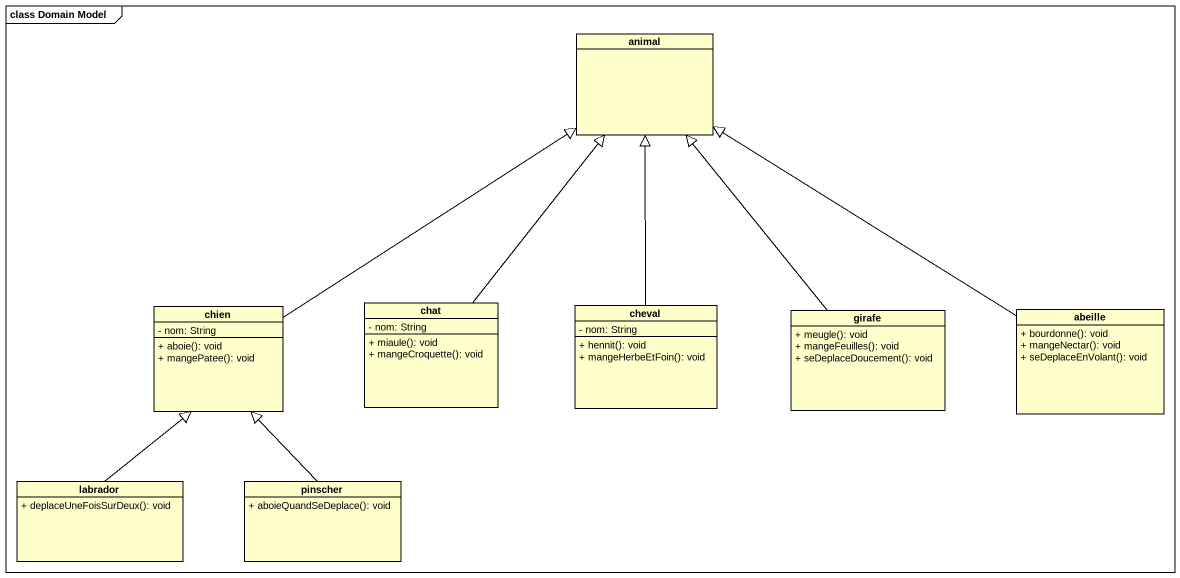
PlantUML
@startuml
mainframe class Domain Model
hide circle
hide empty members
skinparam classAttributeIconSize 0
class animal
class chien {
  - nom: String
  + aboie(): void
  + mangePatee(): void
}
class chat {
  - nom: String
  + miaule(): void
  + mangeCroquette(): void
}
class cheval {
  - nom: String
  + hennit(): void
  + mangeHerbeEtFoin(): void
}
class girafe {
  + meugle(): void
  + mangeFeuilles(): void
  + seDeplaceDoucement(): void
}
class abeille {
  + bourdonne(): void
  + mangeNectar(): void
  + seDeplaceEnVolant(): void
}
class labrador {
  + deplaceUneFoisSurDeux(): void
}
class pinscher {
  + aboieQuandSeDeplace(): void
}
chien -up-|> animal
chat -up-|> animal
cheval -up-|> animal
girafe -up-|> animal
abeille -up-|> animal
labrador -up-|> chien
pinscher -up-|> chien
@enduml
